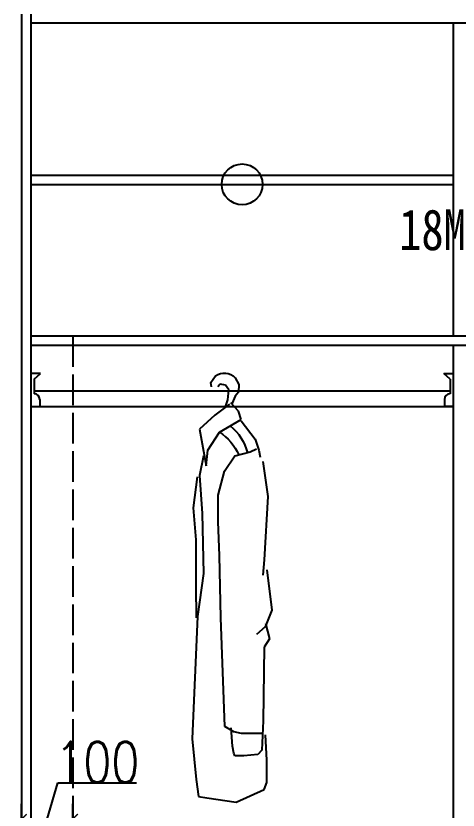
# Model space of a CAD drawing. Header units: millimetres. Extents: x 3255186 to 3429179, y -984851 to -941485.
# Drawn here: x 3422029 to 3422894, y -948804 to -947249 of the extents above; entities that cross this region are included whole.
import ezdxf

# ---------------------------------------------------------------- set-up
doc = ezdxf.new("R2010")
doc.units = ezdxf.units.MM
doc.header["$PDMODE"] = 35
doc.linetypes.add('ACAD_ISO02W100', pattern=[15, 12, -3])
doc.layers.add('图层2', color=7, linetype='Continuous')
doc.layers.add('钢筋', color=7, linetype='Continuous')
doc.styles.add('DIM_FONT', font='SIMPLEX.shx', dxfattribs={"width": 0.8})
doc.dimstyles.new('ISO-25', dxfattribs={"dimtxt": 80, "dimasz": 20, "dimexe": 30, "dimexo": 80, "dimtad": 1, "dimdec": 0, "dimtxsty": 'DIM_FONT', "dimblk": 'ARCHTICK', "dimcen": 2.5, "dimadec": 0, "dimazin": 0, "dimtfac": 1, "dimtdec": 0, "dimtmove": 1, "dimatfit": 3, "dimfxl": 80, "dimfxlon": 1, "dimarcsym": 0})

# ---------------------------------------------------------------- blocks, each defined once
blk = doc.blocks.new('A$C77B04BD4')
at = {"color": 8}
for p, q in [((71.5, 830.8), (64, 817.4)), ((119.2, 821.5), (109.8, 834.9)), ((64, 817.4), (65, 803)), ((83.6, 807.1), (90.2, 816.4)), ((90.2, 816.4), (100.5, 818.4)), ((100.5, 818.4), (105.4, 813.1)), ((118, 813.1), (119.2, 821.5)), ((65, 803), (71.5, 794.8)), ((71.5, 794.8), (77.1, 781.4)), ((85.5, 787.6), (83.6, 807.1)), ((64.9, 765.6), (79.8, 782.1)), ((77.1, 781.4), (77.3, 779.4)), ((82.3, 779.4), (111, 757.4)), ((90, 776), (85.5, 787.6)), ((59.9, 749.2), (64.9, 765.6)), ((102.3, 724.5), (59.9, 749.2)), ((111, 757.4), (141, 730)), ((59.9, 746.4), (32.4, 710.8)), ((124.7, 688.8), (102.3, 724.5)), ((141, 730), (128.5, 658.6)), ((32.4, 710.8), (24.9, 688.8)), ((24.9, 688.8), (22.4, 675.1)), ((42.4, 686.1), (29.9, 691.6)), ((72.3, 677.8), (42.4, 686.1)), ((128.5, 658.6), (124.7, 688.8)), ((92.3, 647.7), (72.3, 677.8)), ((133.5, 677.8), (141, 639.4)), ((17.5, 666.9), (7.5, 598.3)), ((104.8, 601), (92.3, 647.7)), ((141, 639.4), (136, 565.4)), ((145.9, 636.7), (153.4, 576.3)), ((7.5, 598.3), (14.7, 474.2)), ((104.8, 548.9), (104.8, 601)), ((153.4, 576.3), (148.4, 513.2)), ((136, 565.4), (133.5, 447.4)), ((102.3, 483), (104.8, 548.9)), ((148.4, 513.2), (148.4, 422.7)), ((99.2, 360.7), (102.3, 483)), ((14.7, 474.2), (17.2, 444)), ((9.7, 455), (0, 376)), ((133.5, 447.4), (145.4, 363.5)), ((148.4, 422.7), (147.9, 360.7)), ((0, 376), (12.5, 343.1)), ((91.7, 148.2), (99.2, 360.7)), ((145.4, 363.5), (155.4, 123.5)), ((11.9, 349.8), (4.4, 319.6)), ((12.5, 343.1), (29.4, 327.8)), ((4.4, 319.6), (14.4, 303.1)), ((14.4, 303.1), (16.9, 159.1)), ((16.9, 159.1), (19.4, 101.5)), ((74.3, 137.2), (91.7, 148.2)), ((76.8, 109.7), (79.3, 145.4)), ((9.4, 82.3), (11.9, 131.7)), ((19.4, 134.4), (59.3, 134.4)), ((59.3, 134.4), (74.3, 137.2)), ((74.3, 96), (76.8, 109.7)), ((155.4, 123.5), (147.9, 43.9)), ((19.4, 101.5), (26.9, 93.3)), ((71.8, 90.5), (74.3, 96)), ((9.4, 38.4), (9.4, 82.3)), ((26.9, 93.3), (54.3, 90.5)), ((54.3, 90.5), (71.8, 90.5)), ((14.4, 24.7), (9.4, 38.4)), ((147.9, 43.9), (142.9, 11)), ((69.3, 0), (14.4, 24.7)), ((126.6, 8.2), (69.3, 0)), ((142.9, 11), (126.6, 8.2))]:
    blk.add_line(p, q, dxfattribs=at)
for centre, radius, start, end in [((93, 811.1), 29.1, 54.7002, 137.5506), ((146, 658.6), 101.7, 129.6668, 165.604), ((160.1, 637.2), 104.7, 123.5053, 155.8861)]:
    blk.add_arc(centre, radius, start, end, dxfattribs=at)
blk = doc.blocks.new('_ArchTick')
at = {"color": 0, "linetype": 'ByBlock', "const_width": 0.15}
blk.add_lwpolyline([(-0.5, -0.5), (0.5, 0.5)], dxfattribs=at)
blk = doc.blocks.new('*D473')
at = {"color": 0, "lineweight": -2, "ltscale": 5}
for p, q in [((3422090.3, -948822.3), (3422111.5, -948751.3)), ((3422111.5, -948751.3), (3422265.2, -948751.3)), ((3422040.3, -948877.7), (3422040.3, -948792.3)), ((3422140.3, -948877.7), (3422140.3, -948792.3)), ((3422040.3, -948822.3), (3422140.3, -948822.3))]:
    blk.add_line(p, q, dxfattribs=at)
at = {"layer": 'Defpoints', "color": 0, "ltscale": 5}
for p in [(3422140.3, -948822.3), (3422040.3, -948957.7), (3422140.3, -948957.7)]:
    blk.add_point(p, dxfattribs=at)
at = {"color": 0, "lineweight": -2, "ltscale": 5, "xscale": 20, "yscale": 20, "zscale": 20, "rotation": 180}
blk.add_blockref('_ArchTick', (3422040.3, -948822.3), dxfattribs=at)
at = {"color": 0, "lineweight": -2, "ltscale": 5, "xscale": 20, "yscale": 20, "zscale": 20}
blk.add_blockref('_ArchTick', (3422140.3, -948822.3), dxfattribs=at)
at = {"color": 0, "ltscale": 5, "insert": (3422188.4, -948710.7), "char_height": 80, "attachment_point": 5, "style": 'DIM_FONT'}
blk.add_mtext('100', dxfattribs=at)

msp = doc.modelspace()

# ---------------------------------------------------------------- linework, layer by layer
at = {"ltscale": 5}
for p, q in [((3422040.3, -947245.6), (3422040.3, -949585.6)), ((3422040.3, -947245.6), (3422040.3, -949585.6)), ((3422058.3, -947245.6), (3422058.3, -949585.6)), ((3423748.3, -947263.6), (3422058.3, -947263.6)), ((3422885.3, -947876.6), (3422885.3, -947263.6)), ((3422058.3, -947561.1), (3422885.3, -947561.1)), ((3422058.3, -947579.1), (3422885.3, -947579.1)), ((3423748.3, -947876.6), (3422058.3, -947876.6)), ((3423748.3, -947894.6), (3422058.3, -947894.6)), ((3422885.3, -949467.6), (3422885.3, -947894.6))]:
    msp.add_line(p, q, dxfattribs=at)
at = {"color": 252, "linetype": 'ACAD_ISO02W100', "ltscale": 5}
msp.add_line((3422140.3, -947876.6), (3422140.3, -949585.6), dxfattribs=at)
at = {"linetype": 'ByBlock'}
msp.add_line((3422064.9, -948014.3), (3422885.3, -948014.3), dxfattribs=at)
at = {"ltscale": 5}
msp.add_circle((3422471.8, -947579.1), 40, dxfattribs=at)
at = {"layer": '钢筋', "linetype": 'ByBlock'}
for p, q in [((3422077, -947949.3), (3422058.3, -947949.3)), ((3422064.9, -947960.3), (3422077, -947949.3)), ((3422866.5, -947949.3), (3422885.3, -947949.3)), ((3422878.6, -947960.3), (3422866.5, -947949.3)), ((3422064.9, -947960.3), (3422064.9, -947989.3)), ((3422878.6, -947960.3), (3422878.6, -947989.3)), ((3422878.6, -947984.3), (3422064.9, -947984.3)), ((3422075.9, -948000.3), (3422075.9, -948014.3)), ((3422867.6, -948000.3), (3422867.6, -948014.3)), ((3422058.3, -948014.3), (3422075.9, -948014.3)), ((3422885.3, -948014.3), (3422867.6, -948014.3))]:
    msp.add_line(p, q, dxfattribs=at)
for centre, start, end in [((3422064.9, -948000.3), 0, 90), ((3422878.6, -948000.3), 90, 180)]:
    msp.add_arc(centre, 11, start, end, dxfattribs=at)

# ---------------------------------------------------------------- block references
at = {"layer": '图层2', "color": 6, "xscale": -1}
msp.add_blockref('A$C77B04BD4', (3422529.6, -948788.7), dxfattribs=at)

# ---------------------------------------------------------------- texts
at = {"insert": (3422778.9, -947627.8), "char_height": 80, "width": 1175.852, "attachment_point": 1, "style": 'DIM_FONT'}
msp.add_mtext('{\\fSimSun|b0|i0|c134|p2;18MM背板}', dxfattribs=at)

# ---------------------------------------------------------------- dimensions: what is measured, and where the dimension line sits
at = {"ltscale": 5}
dim = msp.add_linear_dim(base=(3422140.3, -948822.3), p1=(3422040.3, -948957.7), p2=(3422140.3, -948957.7), dimstyle='ISO-25', dxfattribs=at)
dim.commit()
dim.dimension.update_dxf_attribs({"geometry": '*D473', "text_midpoint": (3422112.2, -948710.7)})

doc.saveas('drawing.dxf')
